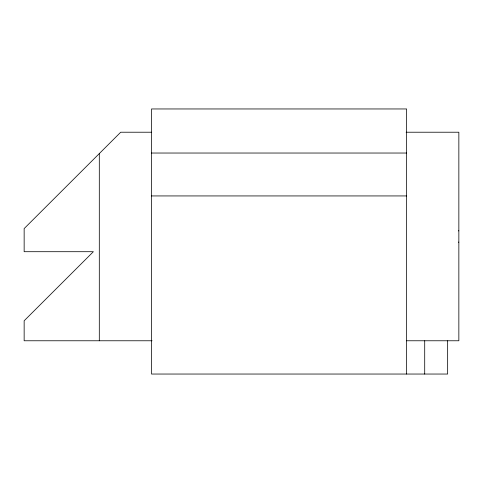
<?xml version="1.0" encoding="UTF-8"?>
<svg xmlns="http://www.w3.org/2000/svg" width="483" height="483" viewBox="0 0 483 483"><rect width="100%" height="100%" fill="white"/><g stroke="black" fill="none" stroke-linecap="round" stroke-linejoin="round"><path stroke-width="0.72" d="M151.584 132.221L120.708 132.221L24.15 228.586L24.15 251.703L93.37 251.703L24.15 320.784L24.15 340.769L152.067 340.769M406.131 132.221L458.85 132.221L458.85 340.769L406.463 340.769M151.517 153.033L406.638 153.033M151.517 195.935L406.638 195.935M458.464 230.844L458.85 230.844M458.464 242.146L458.85 242.146M447.65 340.769L447.65 374.041L151.517 374.041L151.517 108.959L406.638 108.959L406.638 374.041M424.708 340.769L424.708 374.041M99.305 153.576L99.305 340.769"/></g></svg>
